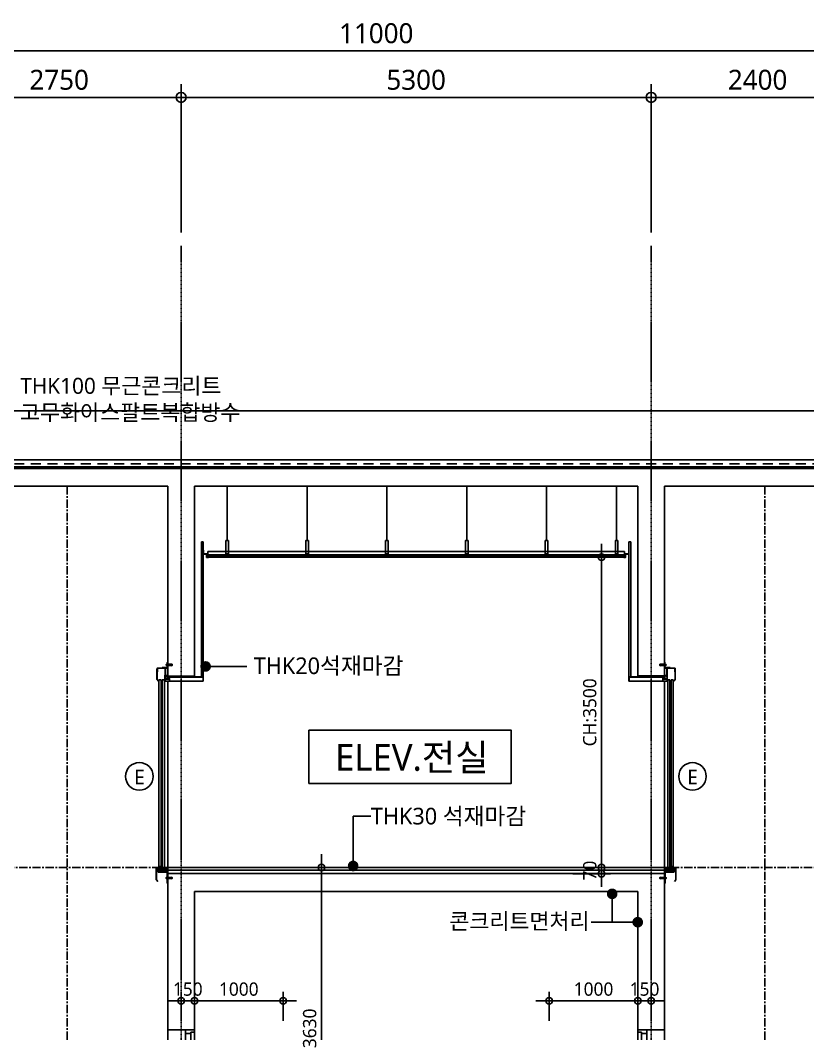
# Model space of a CAD drawing. Header units: millimetres. Extents: x -65167 to 413267, y -17142 to 66587.
# Drawn here: x 394788 to 403666, y 43374 to 54808 of the extents above; entities that cross this region are included whole.
import ezdxf
from ezdxf.enums import TextEntityAlignment as Align

# ---------------------------------------------------------------- set-up
doc = ezdxf.new("R2010")
doc.units = ezdxf.units.MM
doc.header["$LTSCALE"] = 75
doc.header["$MEASUREMENT"] = 0
doc.header["$PDSIZE"] = -10
for name, pattern in [('CENTER', [2, 1.25, -0.25, 0.25, -0.25]), ('HID', [2.5, 1.5, -1]), ('HIDDEN', [2, 1, -1]), ('HIDDEN2', [0.1875, 0.125, -0.0625])]:
    doc.linetypes.add(name, pattern=pattern)
doc.layers.get('0').update_dxf_attribs({"linetype": 'CONTINUOUS'})
doc.layers.get('Defpoints').update_dxf_attribs({"color": 171, "linetype": 'CONTINUOUS'})
doc.layers.add('1-골조', color=2, linetype='CONTINUOUS', lineweight=0)
for name, color, linetype in [('A-CORE-ELEV', 5, 'CONTINUOUS'), ('A-DOOR', 4, 'CONTINUOUS'), ('A-FIN-6', 6, 'CONTINUOUS'), ('CEN(ST)', 1, 'CENTER'), ('CON', 2, 'CONTINUOUS'), ('ELE4', 9, 'CONTINUOUS'), ('FIN', 8, 'CONTINUOUS'), ('FIN(THK20 화강석)', 5, 'CONTINUOUS'), ('FIN-2', 9, 'CONTINUOUS'), ('NDIM', 7, 'CONTINUOUS'), ('TEXT(MIN)', 7, 'CONTINUOUS'), ('TEXT(NOTE小)', 1, 'CONTINUOUS'), ('TEXT(노트)', 7, 'CONTINUOUS'), ('TEXT(실명)', 3, 'CONTINUOUS'), ('wire-meshes', 1, 'CONTINUOUS'), ('XREF', 7, 'CONTINUOUS'), ('방수', 8, 'HIDDEN')]:
    doc.layers.add(name, color=color, linetype=linetype)
doc.styles.add('CGS', font='cgse', dxfattribs={"bigfont": 'cgs'})
doc.styles.add('나눔바른고딕', font='NanumBarunGothic.ttf')
doc.dimstyles.new('NDIM 1200', dxfattribs={"dimscale": 75, "dimtxt": 3, "dimasz": 1, "dimexe": 2, "dimexo": 2, "dimgap": 1, "dimtad": 1, "dimdec": 0, "dimdsep": 46, "dimtxsty": 'CGS', "dimblk": 'DOT0', "dimcen": 1, "dimdle": 8, "dimclrd": 256, "dimclre": 256, "dimclrt": 256, "dimadec": 0, "dimazin": 0, "dimtfac": 1, "dimtdec": 0, "dimtix": 1, "dimtmove": 2, "dimatfit": 3, "dimldrblk": 'DOT0', "dimfxl": 1, "dimtolj": 1, "dimtzin": 0, "dimlwd": -1, "dimlwe": -1, "dimarcsym": 0})

# ---------------------------------------------------------------- blocks, each defined once
blk = doc.blocks.new('ELEV비상도어1')
at = {"color": 252, "linetype": 'Continuous'}
for p, q in [((162556, 62412), (162556, 63062)), ((162586, 63062), (162556, 63062)), ((162586, 63032), (162556, 63032)), ((162559, 62412), (162559, 63062)), ((162583, 62412), (162583, 63062)), ((162586, 62412), (162586, 63062)), ((162586, 62752), (162556, 62752)), ((162586, 62722), (162556, 62722)), ((162586, 62442), (162556, 62442)), ((162586, 62412), (162556, 62412))]:
    blk.add_line(p, q, dxfattribs=at)
at = {"layer": 'A-DOOR', "color": 8, "linetype": 'Continuous'}
for p, q in [((162586, 64182), (162586, 62382)), ((162786, 64137), (162786, 62412))]:
    blk.add_line(p, q, dxfattribs=at)
at = {"layer": 'A-DOOR', "linetype": 'Continuous'}
for points in [[(162856, 64182), (162886, 64182), (162886, 64152), (162846, 64152), (162846, 64137), (162786, 64137), (162786, 64152), (162786, 64182), (162806, 64182)], [(162856, 62382), (162886, 62382), (162886, 62412), (162846, 62412), (162846, 62427), (162786, 62427), (162786, 62412), (162786, 62382), (162806, 62382)]]:
    blk.add_lwpolyline(points, dxfattribs=at)
blk.add_lwpolyline([(162886, 64152), (162846, 64152), (162846, 62412), (162886, 62412)], close=True, dxfattribs=at)
blk = doc.blocks.new('DOT0')
blk.add_line((-3, 0), (3, 0))
at = {"color": 6}
blk.add_circle((0, 0), 0.75, dxfattribs=at)
blk = doc.blocks.new('*D1401')
at = {"layer": 'Defpoints', "color": 0, "ltscale": 0.4, "transparency": 16777216}
for p in [(397758, 45250, 0), (397758, 41620), (398183, 41620)]:
    blk.add_point(p, dxfattribs=at)
at = {"layer": 'NDIM', "ltscale": 0.4, "transparency": 16777216}
for p, q in [((397858, 45250), (398283, 45250)), ((398183, 45200), (398183, 41670)), ((397858, 41620), (398283, 41620))]:
    blk.add_line(p, q, dxfattribs=at)
at = {"layer": 'NDIM', "ltscale": 0.4, "transparency": 16777216, "xscale": 50, "yscale": 50, "zscale": 50}
for p, rotation in [((398183, 45250), 90), ((398183, 41620), 270)]:
    blk.add_blockref('DOT0', p, dxfattribs=dict(at, rotation=rotation))
at = {"layer": 'NDIM', "ltscale": 0.4, "transparency": 16777216, "insert": (398051, 43435), "char_height": 150, "attachment_point": 5, "rotation": 90, "style": '나눔바른고딕'}
blk.add_mtext('\\A1;3630', dxfattribs=at)
blk = doc.blocks.new('*D1402')
at = {"layer": 'Defpoints', "color": 0, "ltscale": 0.4, "transparency": 16777216}
for p in [(397751, 43746), (396751, 43420), (397751, 43420)]:
    blk.add_point(p, dxfattribs=at)
at = {"layer": 'NDIM', "ltscale": 0.4, "transparency": 16777216}
for p, q in [((396751, 43520), (396751, 43846)), ((397751, 43520), (397751, 43846)), ((396801, 43746), (397701, 43746))]:
    blk.add_line(p, q, dxfattribs=at)
at = {"layer": 'NDIM', "ltscale": 0.4, "transparency": 16777216, "xscale": 50, "yscale": 50, "zscale": 50, "rotation": 180}
blk.add_blockref('DOT0', (396751, 43746), dxfattribs=at)
at = {"layer": 'NDIM', "ltscale": 0.4, "transparency": 16777216, "xscale": 50, "yscale": 50, "zscale": 50}
blk.add_blockref('DOT0', (397751, 43746), dxfattribs=at)
at = {"layer": 'NDIM', "ltscale": 0.4, "transparency": 16777216, "insert": (397251, 43877), "char_height": 150, "attachment_point": 5, "style": '나눔바른고딕'}
blk.add_mtext('\\A1;1000', dxfattribs=at)
blk = doc.blocks.new('*D1403')
at = {"layer": 'Defpoints', "color": 0, "ltscale": 0.4, "transparency": 16777216}
for p in [(396751, 43746), (396601, 43420), (396751, 43420)]:
    blk.add_point(p, dxfattribs=at)
at = {"layer": 'NDIM', "ltscale": 0.4, "transparency": 16777216}
for p, q in [((396601, 43520), (396601, 43846)), ((396751, 43520), (396751, 43846)), ((396551, 43746), (396501, 43746)), ((396601, 43746), (396751, 43746)), ((396801, 43746), (396851, 43746))]:
    blk.add_line(p, q, dxfattribs=at)
at = {"layer": 'NDIM', "ltscale": 0.4, "transparency": 16777216, "xscale": 50, "yscale": 50, "zscale": 50}
blk.add_blockref('DOT0', (396601, 43746), dxfattribs=at)
at = {"layer": 'NDIM', "ltscale": 0.4, "transparency": 16777216, "xscale": 50, "yscale": 50, "zscale": 50, "rotation": 180}
blk.add_blockref('DOT0', (396751, 43746), dxfattribs=at)
at = {"layer": 'NDIM', "ltscale": 0.4, "transparency": 16777216, "insert": (396676, 43877), "char_height": 150, "attachment_point": 5, "style": '나눔바른고딕'}
blk.add_mtext('\\A1;150', dxfattribs=at)
blk = doc.blocks.new('*D1404')
at = {"layer": 'Defpoints', "color": 0, "ltscale": 0.4, "transparency": 16777216}
for p in [(400751, 43746), (400751, 43420), (401751, 43420)]:
    blk.add_point(p, dxfattribs=at)
at = {"layer": 'NDIM', "ltscale": 0.4, "transparency": 16777216}
for p, q in [((400751, 43520), (400751, 43846)), ((401751, 43520), (401751, 43846)), ((401701, 43746), (400801, 43746))]:
    blk.add_line(p, q, dxfattribs=at)
at = {"layer": 'NDIM', "ltscale": 0.4, "transparency": 16777216, "xscale": 50, "yscale": 50, "zscale": 50, "rotation": 180}
blk.add_blockref('DOT0', (400751, 43746), dxfattribs=at)
at = {"layer": 'NDIM', "ltscale": 0.4, "transparency": 16777216, "xscale": 50, "yscale": 50, "zscale": 50}
blk.add_blockref('DOT0', (401751, 43746), dxfattribs=at)
at = {"layer": 'NDIM', "ltscale": 0.4, "transparency": 16777216, "insert": (401251, 43877), "char_height": 150, "attachment_point": 5, "style": '나눔바른고딕'}
blk.add_mtext('\\A1;1000', dxfattribs=at)
blk = doc.blocks.new('*D1405')
at = {"layer": 'Defpoints', "color": 0, "ltscale": 0.4, "transparency": 16777216}
for p in [(401751, 43746), (401751, 43420), (401901, 43420)]:
    blk.add_point(p, dxfattribs=at)
at = {"layer": 'NDIM', "ltscale": 0.4, "transparency": 16777216}
for p, q in [((401751, 43520), (401751, 43846)), ((401901, 43520), (401901, 43846)), ((401701, 43746), (401651, 43746)), ((401901, 43746), (401751, 43746)), ((401951, 43746), (402001, 43746))]:
    blk.add_line(p, q, dxfattribs=at)
at = {"layer": 'NDIM', "ltscale": 0.4, "transparency": 16777216, "xscale": 50, "yscale": 50, "zscale": 50}
blk.add_blockref('DOT0', (401751, 43746), dxfattribs=at)
at = {"layer": 'NDIM', "ltscale": 0.4, "transparency": 16777216, "xscale": 50, "yscale": 50, "zscale": 50, "rotation": 180}
blk.add_blockref('DOT0', (401901, 43746), dxfattribs=at)
at = {"layer": 'NDIM', "ltscale": 0.4, "transparency": 16777216, "insert": (401826, 43877), "char_height": 150, "attachment_point": 5, "style": '나눔바른고딕'}
blk.add_mtext('\\A1;150', dxfattribs=at)
blk = doc.blocks.new('A$C25f2d0dc')
at = {"layer": '1-골조'}
blk.add_line((0, 0), (300, 0), dxfattribs=at)
at = {"layer": 'A-CORE-ELEV', "color": 6, "linetype": 'Continuous'}
for p, q in [((-13, 128), (-14, 129)), ((-14, 128), (-13, 128)), ((-13, 122), (-14, 122)), ((-13, 122), (-14, 121)), ((-13, 128), (-7, 128)), ((-7, 122), (-13, 122)), ((-6, 132), (47, 135)), ((-6, 132), (51, 132)), ((-6, 118), (47, 115)), ((-6, 118), (51, 118)), ((47, 115), (47, 135)), ((51, 118), (51, 132)), ((-120, 78), (-122, 78)), ((-122, 78), (-122, -39)), ((-120, 45), (-120, 86)), ((-120, 78), (-120, -39)), ((-117, 45), (-120, 45)), ((-117, 45), (-117, 86)), ((-31, 90), (-116, 90)), ((-31, 87), (-116, 87)), ((-30, 10), (-32, 10)), ((-32, -45), (-32, 10)), ((-30, -10), (-30, 86)), ((-30, -45), (-30, 10)), ((-10, 2), (-30, 2)), ((-27, -10), (-27, 86)), ((0, 15), (-10, 2)), ((-105, -60), (-121, -41)), ((-104, -59), (-120, -40)), ((-105, -60), (-104, -59)), ((-30, -45), (-32, -45)), ((-27, -10), (-30, -10)), ((-29, -32), (18, -32)), ((-29, -34), (18, -34)), ((-130, -2165), (-130, -2300)), ((-129, -2165), (-129, -2299)), ((0, -2216), (0, -2160)), ((-4, -2190), (-129, -2190)), ((-129, -2206), (-4, -2206)), ((-126, -2193), (-126, -2203)), ((-7, -2193), (-126, -2193)), ((-126, -2203), (-7, -2203)), ((-15, -2276), (-16, -2275)), ((-16, -2277), (-15, -2276)), ((-15, -2283), (-16, -2282)), ((-15, -2283), (-16, -2283)), ((-15, -2276), (-9, -2276)), ((-9, -2283), (-15, -2283)), ((-8, -2272), (47, -2270)), ((-8, -2272), (51, -2272)), ((-8, -2286), (47, -2289)), ((-8, -2286), (51, -2286)), ((-7, -2193), (-7, -2203)), ((-4, -2190), (-4, -2206)), ((47, -2289), (47, -2270)), ((51, -2286), (51, -2272)), ((-113, -2319), (-130, -2300)), ((-112, -2318), (-129, -2299)), ((-113, -2319), (-112, -2318))]:
    blk.add_line(p, q, dxfattribs=at)
at = {"layer": 'A-CORE-ELEV', "color": 4, "linetype": 'Continuous'}
for p, q in [((-99, -45), (-99, -2149)), ((-99, -45), (-74, -45)), ((-74, -45), (-74, -2149)), ((-62, -45), (-62, -2163)), ((-62, -45), (-37, -45)), ((-37, -45), (-37, -2163)), ((-74, -2149), (-99, -2149)), ((-37, -2163), (-62, -2163))]:
    blk.add_line(p, q, dxfattribs=at)
at = {"layer": 'A-CORE-ELEV', "color": 9, "linetype": 'Continuous'}
blk.add_line((0, -60), (0, -2160), dxfattribs=at)
at = {"layer": 'A-CORE-ELEV', "color": 6, "linetype": 'Continuous'}
for points in [[(-65, 90), (0, 90), (0, 155), (-2, 155, 0.414214), (-6, 151), (-6, 100, -0.414214), (-10, 96), (-61, 96, 0.414214), (-65, 92)], [(17, -27, -0.414214), (19, -29), (19, -30), (-6, -30), (-6, 2), (-5, 2, -0.414214), (-3, 0), (-3, -25, 0.414214), (-1, -27)], [(-8, -2220), (-8, -2334, 0.414214), (-2, -2340), (0, -2340), (0, -2206), (-109, -2206), (-109, -2208, 0.414214), (-103, -2214), (-14, -2214, -0.414214)]]:
    blk.add_lwpolyline(points, format="xyb", close=True, dxfattribs=at)
for points in [[(-14, 128), (-18, 128), (-18, 122), (-14, 122)], [(-7, 118), (-13, 118), (-14, 119), (-14, 131), (-13, 132), (-7, 132)], [(-6, 116), (-7, 116), (-7, 134), (-6, 134)], [(-16, -2276), (-20, -2276), (-20, -2283), (-16, -2283)], [(-9, -2286), (-15, -2286), (-16, -2285), (-16, -2273), (-15, -2272), (-9, -2272)], [(-8, -2289), (-9, -2289), (-9, -2270), (-8, -2270)]]:
    blk.add_lwpolyline(points, dxfattribs=at)
for points in [[(18, -58), (-29, -58), (-29, -32), (-20, -32), (-20, -30), (-30, -30), (-30, -60), (20, -60), (20, -30), (10, -30), (10, -32), (18, -32)], [(-106, -2160), (-101, -2160), (-101, -2162), (-95, -2162), (-95, -2160), (-89, -2160), (-89, -2162), (-84, -2162), (-84, -2160), (-78, -2160), (-78, -2162), (-72, -2162), (-72, -2160), (-64, -2160), (-64, -2171), (-33, -2171), (-33, -2160), (-5, -2160), (-5, -2165), (-10, -2165), (-10, -2176), (-5, -2176), (-5, -2185), (-15, -2185), (-15, -2171), (-27, -2171), (-27, -2185), (-82, -2185), (-82, -2176), (-72, -2176), (-72, -2171), (-115, -2171), (-115, -2176), (-105, -2176), (-105, -2185), (-129, -2185), (-129, -2165), (-130, -2165), (-130, -2163), (-128, -2160), (-112, -2160), (-112, -2162), (-106, -2162)]]:
    blk.add_lwpolyline(points, close=True, dxfattribs=at)
blk.add_circle((-3, -2166), 2.5, dxfattribs=at)
for centre, radius, start, end in [((-116, 86), 4, 90, 180), ((-116, 86), 1, 90, 180), ((-31, 86), 4, 0, 90), ((-31, 86), 1, 0, 90), ((-119, -39), 2.5, 180, 220), ((-119, -39), 1, 180, 220), ((-3, -2157), 3.63, 226.3972, 313.6028)]:
    blk.add_arc(centre, radius, start, end, dxfattribs=at)
at = {"layer": 'A-FIN-6'}
for p, q in [((400, -10), (-6, -10)), ((398, -12), (-6, -12)), ((398, -58), (20, -58)), ((400, -60), (20, -60)), ((398, -12), (398, -58)), ((400, -10), (400, -60))]:
    blk.add_line(p, q, dxfattribs=at)
blk = doc.blocks.new('*D1357')
at = {"layer": 'Defpoints', "color": 0, "ltscale": 0.4, "transparency": 16777216}
for p in [(400916, 48750, 0), (401341, 48750, 0), (400916, 45250, 0)]:
    blk.add_point(p, dxfattribs=at)
at = {"layer": 'NDIM', "ltscale": 0.4, "transparency": 16777216}
for p, q in [((401016, 48750, 0), (401441, 48750, 0)), ((401341, 45300, 0), (401341, 48700, 0)), ((401016, 45250, 0), (401441, 45250, 0))]:
    blk.add_line(p, q, dxfattribs=at)
at = {"layer": 'NDIM', "ltscale": 0.4, "transparency": 16777216, "xscale": 50, "yscale": 50, "zscale": 50}
for p, rotation in [((401341, 48750, 0), 90), ((401341, 45250, 0), 270)]:
    blk.add_blockref('DOT0', p, dxfattribs=dict(at, rotation=rotation))
at = {"layer": 'NDIM', "ltscale": 0.4, "transparency": 16777216, "insert": (401209, 47000, 0), "char_height": 150, "attachment_point": 5, "rotation": 90, "style": '나눔바른고딕'}
blk.add_mtext('\\A1;CH:3500', dxfattribs=at)
blk = doc.blocks.new('*D1358')
at = {"layer": 'Defpoints', "color": 0, "ltscale": 0.4, "transparency": 16777216}
for p in [(400916, 45250, 0), (400916, 45180, 0), (401341, 45180, 0)]:
    blk.add_point(p, dxfattribs=at)
at = {"layer": 'NDIM', "ltscale": 0.4, "transparency": 16777216}
for p, q in [((401341, 45300, 0), (401341, 45350, 0)), ((401016, 45250, 0), (401441, 45250, 0)), ((401016, 45180, 0), (401441, 45180, 0)), ((401341, 45250, 0), (401341, 45180, 0)), ((401341, 45130, 0), (401341, 45080, 0))]:
    blk.add_line(p, q, dxfattribs=at)
at = {"layer": 'NDIM', "ltscale": 0.4, "transparency": 16777216, "xscale": 50, "yscale": 50, "zscale": 50}
for p, rotation in [((401341, 45250, 0), 270), ((401341, 45180, 0), 90)]:
    blk.add_blockref('DOT0', p, dxfattribs=dict(at, rotation=rotation))
at = {"layer": 'NDIM', "ltscale": 0.4, "transparency": 16777216, "insert": (401209, 45215, 0), "char_height": 150, "attachment_point": 5, "rotation": 90, "style": '나눔바른고딕'}
blk.add_mtext('\\A1;70', dxfattribs=at)
blk = doc.blocks.new('*D1376')
at = {"layer": 'Defpoints', "color": 0, "ltscale": 0.4, "transparency": 16777216}
for p in [(393851, 53938), (393851, 52264), (396601, 52264)]:
    blk.add_point(p, dxfattribs=at)
at = {"layer": 'NDIM', "ltscale": 0.4, "transparency": 16777216}
for p, q in [((393851, 52414), (393851, 54088)), ((396601, 52414), (396601, 54088)), ((396526, 53938), (393926, 53938))]:
    blk.add_line(p, q, dxfattribs=at)
at = {"layer": 'NDIM', "ltscale": 0.4, "transparency": 16777216, "xscale": 75, "yscale": 75, "zscale": 75, "rotation": 180}
blk.add_blockref('DOT0', (393851, 53938), dxfattribs=at)
at = {"layer": 'NDIM', "ltscale": 0.4, "transparency": 16777216, "xscale": 75, "yscale": 75, "zscale": 75}
blk.add_blockref('DOT0', (396601, 53938), dxfattribs=at)
at = {"layer": 'NDIM', "ltscale": 0.4, "transparency": 16777216, "insert": (395226, 54135), "char_height": 225, "attachment_point": 5, "style": '나눔바른고딕'}
blk.add_mtext('\\A1;2750', dxfattribs=at)
blk = doc.blocks.new('*D1377')
at = {"layer": 'Defpoints', "color": 0, "ltscale": 0.4, "transparency": 16777216}
for p in [(404301, 54463), (393301, 52264), (404301, 52264)]:
    blk.add_point(p, dxfattribs=at)
at = {"layer": 'NDIM', "ltscale": 0.4, "transparency": 16777216}
for p, q in [((393301, 52414), (393301, 54613)), ((404301, 52414), (404301, 54613)), ((393376, 54463), (404226, 54463))]:
    blk.add_line(p, q, dxfattribs=at)
at = {"layer": 'NDIM', "ltscale": 0.4, "transparency": 16777216, "xscale": 75, "yscale": 75, "zscale": 75, "rotation": 180}
blk.add_blockref('DOT0', (393301, 54463), dxfattribs=at)
at = {"layer": 'NDIM', "ltscale": 0.4, "transparency": 16777216, "xscale": 75, "yscale": 75, "zscale": 75}
blk.add_blockref('DOT0', (404301, 54463), dxfattribs=at)
at = {"layer": 'NDIM', "ltscale": 0.4, "transparency": 16777216, "insert": (398801, 54660), "char_height": 225, "attachment_point": 5, "style": '나눔바른고딕'}
blk.add_mtext('\\A1;11000', dxfattribs=at)
blk = doc.blocks.new('*D1378')
at = {"layer": 'Defpoints', "color": 0, "ltscale": 0.4, "transparency": 16777216}
for p in [(396601, 53938), (396601, 52264), (401901, 52264)]:
    blk.add_point(p, dxfattribs=at)
at = {"layer": 'NDIM', "ltscale": 0.4, "transparency": 16777216}
for p, q in [((396601, 52414), (396601, 54088)), ((401901, 52414), (401901, 54088)), ((401826, 53938), (396676, 53938))]:
    blk.add_line(p, q, dxfattribs=at)
at = {"layer": 'NDIM', "ltscale": 0.4, "transparency": 16777216, "xscale": 75, "yscale": 75, "zscale": 75, "rotation": 180}
blk.add_blockref('DOT0', (396601, 53938), dxfattribs=at)
at = {"layer": 'NDIM', "ltscale": 0.4, "transparency": 16777216, "xscale": 75, "yscale": 75, "zscale": 75}
blk.add_blockref('DOT0', (401901, 53938), dxfattribs=at)
at = {"layer": 'NDIM', "ltscale": 0.4, "transparency": 16777216, "insert": (399251, 54135), "char_height": 225, "attachment_point": 5, "style": '나눔바른고딕'}
blk.add_mtext('\\A1;5300', dxfattribs=at)
blk = doc.blocks.new('*D1379')
at = {"layer": 'Defpoints', "color": 0, "ltscale": 0.4, "transparency": 16777216}
for p in [(401901, 53938), (401901, 52264), (404301, 52264)]:
    blk.add_point(p, dxfattribs=at)
at = {"layer": 'NDIM', "ltscale": 0.4, "transparency": 16777216}
for p, q in [((401901, 52414), (401901, 54088)), ((404301, 52414), (404301, 54088)), ((404226, 53938), (401976, 53938))]:
    blk.add_line(p, q, dxfattribs=at)
at = {"layer": 'NDIM', "ltscale": 0.4, "transparency": 16777216, "xscale": 75, "yscale": 75, "zscale": 75, "rotation": 180}
blk.add_blockref('DOT0', (401901, 53938), dxfattribs=at)
at = {"layer": 'NDIM', "ltscale": 0.4, "transparency": 16777216, "xscale": 75, "yscale": 75, "zscale": 75}
blk.add_blockref('DOT0', (404301, 53938), dxfattribs=at)
at = {"layer": 'NDIM', "ltscale": 0.4, "transparency": 16777216, "insert": (403101, 54135), "char_height": 225, "attachment_point": 5, "style": '나눔바른고딕'}
blk.add_mtext('\\A1;2400', dxfattribs=at)
blk = doc.blocks.new('E')
at = {"layer": 'TEXT(NOTE小)'}
blk.add_circle((287, -86), 155, dxfattribs=at)
at = {"layer": 'TEXT(NOTE小)', "style": '나눔바른고딕'}
blk.add_text('E', height=165, dxfattribs=at).set_placement((288, -79), align=Align.MIDDLE_CENTER)

msp = doc.modelspace()

# ---------------------------------------------------------------- linework, layer by layer
at = {"ltscale": 10000}
msp.add_lwpolyline([(398042, 46798.6), (400323.4, 46798.6), (400323.4, 46198.6), (398042, 46198.6)], close=True, dxfattribs=at)
at = {"layer": 'CEN(ST)', "ltscale": 0.1}
for p, q in [((396600.6, 12191.9), (396600.6, 52264.1)), ((401900.6, 12191.9), (401900.6, 52264.1))]:
    msp.add_line(p, q, dxfattribs=at)
at = {"layer": 'CEN(ST)', "ltscale": 10000}
for p, q in [((386941.9, 50400.3), (411067.4, 50400.3)), ((386941.9, 49850.3), (411067.4, 49850.3))]:
    msp.add_line(p, q, dxfattribs=at)
at = {"layer": 'CEN(ST)'}
for p, q in [((395318.1, 49550.3), (395318.1, 12191.9)), ((403183.1, 49550.3, 0), (403183.1, 12191.9)), ((411067.4, 45250.3), (386941.9, 45250.3))]:
    msp.add_line(p, q, dxfattribs=at)
at = {"layer": 'CON', "ltscale": 10000}
for p, q in [((388350.6, 49750.3), (408050.6, 49750.3)), ((408300.6, 49750.3), (388350.6, 49750.3)), ((394050.6, 49550.3), (396450.6, 49550.3)), ((396750.6, 49550.3), (401750.6, 49550.3)), ((402050.6, 49550.3), (404450.6, 49550.3)), ((396450.6, 45180.3, 0), (402050.6, 45180.3, 0)), ((396750.6, 44980.3, 0), (401750.6, 44980.3, 0))]:
    msp.add_line(p, q, dxfattribs=at)
at = {"layer": 'CON', "ltscale": 0.1}
for p, q in [((396450.6, 47410.3), (396450.6, 49550.3)), ((396750.6, 47410.3), (396750.6, 49550.3)), ((401750.6, 47410.3), (401750.6, 49550.3)), ((402050.6, 47410.3), (402050.6, 49550.3)), ((396450.6, 43420.3), (396450.6, 45180.3, 0)), ((402050.6, 43420.3), (402050.6, 45180.3, 0)), ((396750.6, 43420.3), (396750.6, 44980.3, 0)), ((401750.6, 43420.3), (401750.6, 44980.3, 0)), ((396750.6, 43420.3), (396450.6, 43420.3)), ((401750.6, 43420.3), (402050.6, 43420.3))]:
    msp.add_line(p, q, dxfattribs=at)
at = {"layer": 'ELE4', "linetype": 'HIDDEN2', "ltscale": 5}
msp.add_line((388350.6, 49755.3), (408275.1, 49755.3), dxfattribs=at)
at = {"layer": 'FIN', "ltscale": 5}
msp.add_line((388690.6, 49850.3), (407960.6, 49850.3), dxfattribs=at)
at = {"layer": 'FIN', "ltscale": 10000}
for p, q in [((396450.6, 45250.3, 0), (402050.6, 45250.3, 0)), ((396450.6, 45220.3, 0), (402050.6, 45220.3, 0))]:
    msp.add_line(p, q, dxfattribs=at)
at = {"layer": 'FIN(THK20 화강석)', "ltscale": 10000}
for p, q in [((396830.6, 47400.3), (396830.6, 48925.3)), ((396850.6, 48925.3), (396830.6, 48925.3)), ((396850.6, 47400.3), (396850.6, 48925.3)), ((401650.6, 47400.3), (401650.6, 48925.3)), ((401670.6, 48925.3), (401650.6, 48925.3)), ((401670.6, 47400.3), (401670.6, 48925.3))]:
    msp.add_line(p, q, dxfattribs=at)
at = {"layer": 'FIN-2', "ltscale": 0.1}
msp.add_line((388389.4, 49770.3), (408261.8, 49770.3), dxfattribs=at)
at = {"layer": 'FIN-2'}
for p, q in [((397121.1, 48937.3), (397121.1, 49550.3)), ((398021.1, 48937.3), (398021.1, 49550.3)), ((398921.1, 48937.3), (398921.1, 49550.3)), ((399821.1, 48937.3), (399821.1, 49550.3)), ((400721.1, 48937.3), (400721.1, 49550.3)), ((401511.7, 48937.3), (401511.7, 49550.3)), ((396890.6, 48762.3), (401610.6, 48762.3)), ((396890.6, 48750.3), (401592.6, 48750.3)), ((396902.6, 48776.3), (396902.6, 48814.3)), ((396902.6, 48814.3), (401598.6, 48814.3)), ((396902.6, 48776.3), (401598.6, 48776.3)), ((401598.6, 48776.3), (401598.6, 48814.3))]:
    msp.add_line(p, q, dxfattribs=at)
for points in [[(397136.1, 48937.3), (397106.1, 48937.3), (397106.1, 48787.3), (397136.1, 48787.3)], [(398036.1, 48937.3), (398006.1, 48937.3), (398006.1, 48787.3), (398036.1, 48787.3)], [(398936.1, 48937.3), (398906.1, 48937.3), (398906.1, 48787.3), (398936.1, 48787.3)], [(399836.1, 48937.3), (399806.1, 48937.3), (399806.1, 48787.3), (399836.1, 48787.3)], [(400736.1, 48937.3), (400706.1, 48937.3), (400706.1, 48787.3), (400736.1, 48787.3)], [(401526.7, 48937.3), (401496.7, 48937.3), (401496.7, 48787.3), (401526.7, 48787.3)]]:
    msp.add_lwpolyline(points, close=True, dxfattribs=at)
for points in [[(396908.6, 48748.3), (396908.6, 48750.3), (396890.6, 48750.3), (396890.6, 48788.3), (396852.6, 48788.3), (396852.6, 48828.3), (396850.6, 48828.3), (396850.6, 48786.3), (396888.6, 48786.3), (396888.6, 48748.3), (396908.6, 48748.3)], [(401592.6, 48748.3), (401592.6, 48750.3), (401610.6, 48750.3), (401610.6, 48788.3), (401648.6, 48788.3), (401648.6, 48828.3), (401650.6, 48828.3), (401650.6, 48786.3), (401612.6, 48786.3), (401612.6, 48748.3), (401592.6, 48748.3)]]:
    msp.add_lwpolyline(points, dxfattribs=at)
at = {"layer": 'wire-meshes', "linetype": 'HID'}
msp.add_line((388720.6, 49805.3), (407960.6, 49805.3), dxfattribs=at)
at = {"layer": '방수', "ltscale": 0.1}
msp.add_line((388350.6, 49760.3), (408265.9, 49760.3), dxfattribs=at)

# ---------------------------------------------------------------- block references
msp.add_blockref('ELEV비상도어1', (233865, -20761.7))
at = {"xscale": -1}
msp.add_blockref('ELEV비상도어1', (564636.2, -20761.7), dxfattribs=at)
at = {"layer": 'CEN(ST)', "xscale": -1, "rotation": 180}
for p in [(395843.1, 46192.1), (402079.5, 46192.1)]:
    msp.add_blockref('E', p, dxfattribs=at)
at = {"layer": 'XREF'}
msp.add_blockref('A$C25f2d0dc', (396450.6, 47410.3), dxfattribs=at)
at = {"layer": 'XREF', "xscale": -1}
msp.add_blockref('A$C25f2d0dc', (402050.6, 47410.3), dxfattribs=at)

# ---------------------------------------------------------------- texts
at = {"layer": 'TEXT(MIN)', "style": '나눔바른고딕'}
for s, p in [('THK100 무근콘크리트', (394787.9, 50683.8)), ('고무화아스팔트복합방수', (394785, 50383.8))]:
    msp.add_text(s, height=180, dxfattribs=at).set_placement(p, align=Align.MIDDLE_LEFT)
msp.add_text('콘크리트면처리', height=180, rotation=360, dxfattribs=at).set_placement((401206.3, 44644.3, 0), align=Align.MIDDLE_RIGHT)
at = {"layer": 'TEXT(노트)', "style": '나눔바른고딕'}
msp.add_text('THK20석재마감', height=187.5, dxfattribs=at).set_placement((399108.3, 47525.8), align=Align.MIDDLE_RIGHT)
msp.add_text('THK30 석재마감', height=187.5, dxfattribs=at).set_placement((398740.6, 45829.5, 0), align=Align.MIDDLE_LEFT)
at = {"layer": 'TEXT(실명)', "style": '나눔바른고딕'}
msp.add_text('ELEV.전실', height=300, dxfattribs=at).set_placement((399202.2, 46496.8, 0), align=Align.MIDDLE)

# ---------------------------------------------------------------- dimensions: what is measured, and where the dimension line sits
at = {"layer": 'NDIM', "ltscale": 0.4}
for base, p1, p2, override, picture, middle in [((404300.6, 54462.9), (393300.6, 52264.1), (404300.6, 52264.1), {"dimtxsty": '나눔바른고딕'}, '*D1377', (398800.6, 54660)), ((396750.6, 43745.6), (396600.6, 43420.3), (396750.6, 43420.3), {"dimscale": 50, "dimtxsty": '나눔바른고딕'}, '*D1403', (396675.6, 43877)), ((397750.6, 43745.6), (396750.6, 43420.3), (397750.6, 43420.3), {"dimscale": 50, "dimtxsty": '나눔바른고딕'}, '*D1402', (397250.6, 43877))]:
    dim = msp.add_linear_dim(base=base, p1=p1, p2=p2, dimstyle='NDIM 1200', override=override, dxfattribs=at)
    dim.commit()
    dim.dimension.update_dxf_attribs({"geometry": picture, "text_midpoint": middle})
for base, p1, p2, angle, override, picture, middle in [((393850.6, 53937.9), (396600.6, 52264.1), (393850.6, 52264.1), 180, {"dimtxsty": '나눔바른고딕'}, '*D1376', (395225.6, 54135)), ((396600.6, 53937.9), (401900.6, 52264.1), (396600.6, 52264.1), 180, {"dimtxsty": '나눔바른고딕'}, '*D1378', (399250.6, 54135.2)), ((401900.6, 53937.9), (404300.6, 52264.1), (401900.6, 52264.1), 180, {"dimtxsty": '나눔바른고딕'}, '*D1379', (403100.6, 54135)), ((398182.7, 41620.3), (397757.7, 45250.3, 0), (397757.7, 41620.3), 270, {"dimscale": 50, "dimtxsty": '나눔바른고딕'}, '*D1401', (398051.2, 43435.3)), ((401340.9, 45180.3, 0), (400915.9, 45250.3, 0), (400915.9, 45180.3, 0), 270, {"dimscale": 50, "dimtxsty": '나눔바른고딕'}, '*D1358', (401209.5, 45215.3, 0)), ((400750.6, 43745.6), (401750.6, 43420.3), (400750.6, 43420.3), 180, {"dimscale": 50, "dimtxsty": '나눔바른고딕'}, '*D1404', (401250.6, 43877)), ((401750.6, 43745.6), (401900.6, 43420.3), (401750.6, 43420.3), 180, {"dimscale": 50, "dimtxsty": '나눔바른고딕'}, '*D1405', (401825.6, 43877))]:
    dim = msp.add_linear_dim(base=base, p1=p1, p2=p2, angle=angle, dimstyle='NDIM 1200', override=override, dxfattribs=at)
    dim.commit()
    dim.dimension.update_dxf_attribs({"geometry": picture, "text_midpoint": middle})
dim = msp.add_linear_dim(base=(401340.9, 48750.3, 0), p1=(400915.9, 45250.3, 0), p2=(400915.9, 48750.3, 0), angle=90, text='CH:<>', dimstyle='NDIM 1200', override={"dimscale": 50, "dimtxsty": '나눔바른고딕'}, dxfattribs=at)
dim.commit()
dim.dimension.update_dxf_attribs({"geometry": '*D1357', "text_midpoint": (401209.4, 47000.3, 0)})

# ---------------------------------------------------------------- leaders
at = {"layer": 'NDIM', "ltscale": 10000}
for points in [[(396877.6, 47517.7), (397341.7, 47517.7), (397023.4, 47517.7)], [(398540.6, 45267.1), (398540.6, 45829.5), (398740.6, 45829.5)], [(401460.9, 44952.4), (401460.9, 44632.9), (401260.9, 44632.9)], [(401749.1, 44632.9), (401224.7, 44632.9), (401535.9, 44632.9)]]:
    msp.add_leader(points, dimstyle='NDIM 1200', override={"dimscale": 120, "dimasz": 1, "dimgap": 1, "dimtad": 0, "dimldrblk": 'Dot'}, dxfattribs=at)

doc.saveas('drawing.dxf')
